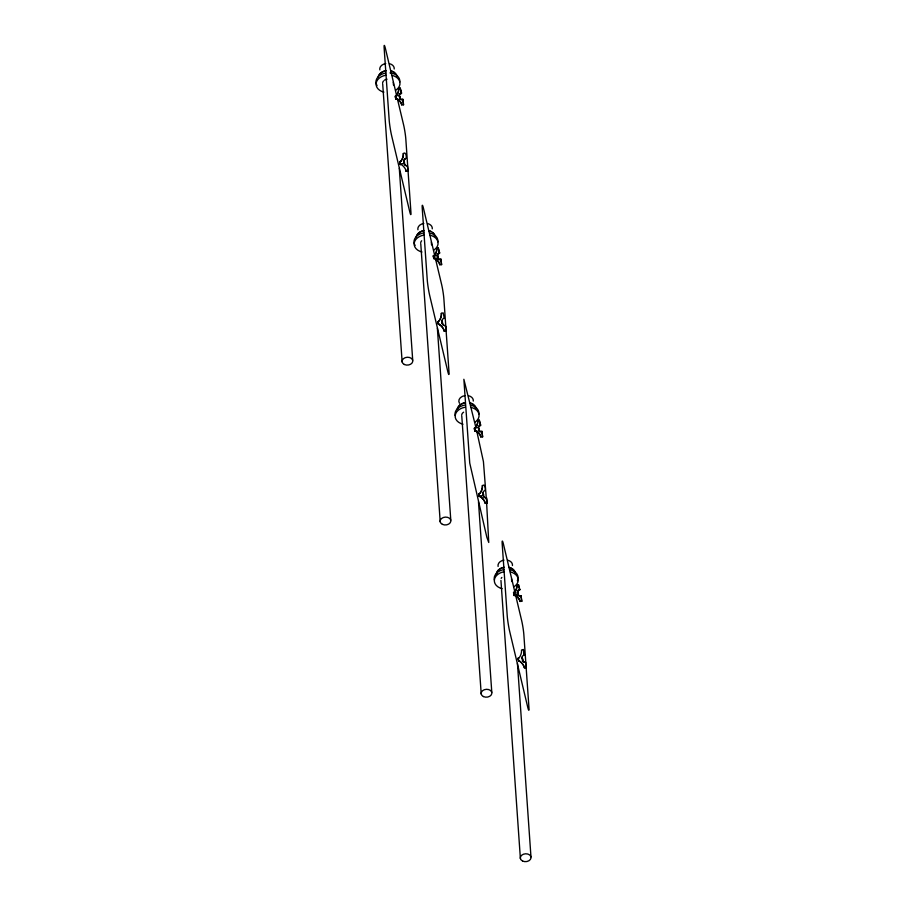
<?xml version="1.0" encoding="UTF-8"?>
<svg xmlns="http://www.w3.org/2000/svg" width="907" height="907" viewBox="0 0 907 907"><rect width="100%" height="100%" fill="white"/><g stroke="black" fill="none" stroke-linecap="round" stroke-linejoin="round"><path stroke-width="1.36" d="M395.633 97.026L395.826 99.067L395.531 97.605M399.273 95.62A2.778 2.449 -0.2 0 1 399.273 94.974L399.692 96.573M437.548 256.579C438.727 262.758 437.31 251.126 437.344 256.137A2.778 2.449 -0.2 0 1 439.022 253.552L439.6 252.758L438.342 247.974L436.63 248.416L436.675 250.559A12.63 11.133 -0.2 0 1 434.453 255.797L433.455 256.522L433.716 258.416L433.376 255.627L433.909 258.098L435.133 258.472M476.572 430.95A12.63 11.133 -0.2 0 0 476.141 430.678L474.917 430.303C474.883 433.104 473.953 424.918 474.678 429.294M478.352 427.685A2.778 2.449 -0.2 0 1 478.352 427.05L478.783 428.637M513.816 594.346L513.555 592.305L513.816 593.167M517.908 592.917L518.033 594.13L517.591 591.239L517.886 593.938A2.778 2.449 -0.2 0 0 520.482 595.842L521.072 595.786L521.786 601.318L520.006 601.432L519.462 600.026A12.63 11.133 -0.2 0 0 515.312 595.797L513.952 594.55L514.076 595.604L513.736 594.346L513.623 592.543L514.632 591.817A12.63 11.133 -0.2 0 0 516.854 586.58M400.452 164.7L399.896 161.469L400.066 162.92M399.942 161.865L401.064 161.038A12.63 12.585 75 0 0 403.388 155.142L403.377 153.453C406.211 150.868 407.096 158.725 405.554 158.612A2.778 2.766 75 0 0 403.83 161.503L403.966 161.593M438.138 322.779L438.013 321.724L439.135 320.897A12.63 12.585 75 0 0 440.235 319.071M479.021 493.93L480.143 493.102A12.63 12.585 75 0 0 482.467 487.206L482.456 485.517C485.302 482.932 486.175 490.8 484.644 490.676A2.778 2.766 75 0 0 482.909 493.567L483.012 492.467L483.408 494.508M518.509 659.854L518.679 661.305L518.192 658.403L519.314 657.575A12.63 12.585 75 0 0 521.525 651.714L521.514 650.024L523.339 649.525L524.495 654.979L523.339 649.525M519.314 657.575L518.192 658.403M395.599 97.23C394.874 93.092 396.155 101.822 395.384 96.006L396.382 95.28A12.63 11.133 -0.2 0 0 398.604 90.042M399.295 94.952L399.273 96.267A2.778 2.449 -0.2 0 1 400.951 93.693L401.529 92.899L400.27 88.115L398.558 88.557L398.604 90.7A12.63 11.133 -0.2 0 1 396.382 95.938L395.565 97.026M433.671 257.089L433.444 255.865L434.453 255.139A12.63 11.133 -0.2 0 0 436.675 249.913M474.542 429.249L474.463 428.07L475.461 427.344A12.63 11.133 -0.2 0 0 477.683 422.118M478.386 427.787L478.352 428.342A2.778 2.449 -0.2 0 1 480.041 425.757L480.608 424.964L479.35 420.179L477.638 420.621L477.683 422.764A12.63 11.133 -0.2 0 1 475.461 428.002L474.644 429.09M518.577 589.89A2.778 2.449 -0.2 0 0 517.523 592.158L517.523 592.815A2.778 2.449 -0.2 0 1 519.201 590.23L519.779 589.437L518.521 584.652L516.809 585.094L516.854 587.237A12.63 11.133 -0.2 0 1 514.632 592.475L513.657 593.541L516.253 593.121M439.135 320.897L439.022 320.919A12.63 12.585 75 0 0 441.346 315.035L441.335 313.346L443.16 312.847L444.317 318.3L443.625 318.47A2.778 2.766 75 0 0 441.902 321.361C442.072 317.563 443.183 327.971 442.299 322.552M403.264 153.487L403.275 155.176A12.63 12.585 75 0 1 400.951 161.061L401.064 161.038M404.25 163.373L404.148 163.532A2.778 2.766 75 0 0 406.699 165.743L407.402 165.664L408.014 171.208L406.121 171.332L405.712 169.688A12.63 12.585 75 0 0 401.665 164.813L400.35 164.405L400.259 163.317M400.35 164.405L400.282 163.509L400.44 164.258M406.121 171.332L405.61 169.722M441.335 313.346L441.46 315.001A12.63 12.585 75 0 1 440.462 318.595M438.013 321.724L438.523 324.23L439.634 324.706A12.63 12.585 75 0 1 443.682 329.581L444.192 331.191C447.57 332.903 446.482 325.182 444.77 325.602A2.778 2.766 75 0 1 442.219 323.391L442.208 323.266M439.634 324.706L439.736 324.672A12.63 12.585 75 0 1 443.784 329.547L444.192 331.191M482.343 485.551L482.354 487.24A12.63 12.585 75 0 1 480.03 493.125L480.143 493.102M483.329 494.1L483.669 496.594L483.227 495.596A2.778 2.766 75 0 0 485.778 497.807L486.481 497.739L487.093 503.272L485.2 503.396L484.803 501.752A12.63 12.585 75 0 0 480.744 496.877L479.429 496.469L479.44 495.573M479.429 496.469L479.384 495.755M480.744 496.877L480.642 496.911A12.63 12.585 75 0 1 484.689 501.786L485.313 503.362M486.481 497.739L487.093 503.272M518.6 660.942L519.915 661.35A12.63 12.585 75 0 1 523.963 666.226L524.484 667.835L523.861 666.26A12.63 12.585 75 0 0 519.813 661.384L519.915 661.35M525.538 662.235L526.151 667.779L524.371 667.869M400.27 88.115L398.558 89.215L398.558 88.557M438.342 247.974L436.63 249.074L436.63 248.416M479.35 420.179L477.638 421.279L477.638 420.621M518.521 584.652L516.809 585.752L516.809 585.094M524.495 654.979L523.804 655.149A2.778 2.766 75 0 0 522.081 658.04L522.171 656.94L522.511 659.434M401.529 92.899L400.951 93.036A2.778 2.449 -0.2 0 0 400.327 93.353M439.6 252.758L439.022 252.894A2.778 2.449 -0.2 0 0 438.398 253.212M480.608 424.964L480.03 425.1A2.778 2.449 -0.2 0 0 479.406 425.417M519.201 589.573L519.779 589.437M400.248 164.031L402.844 163.611M437.888 253.665A2.778 2.449 -0.2 0 0 437.344 255.479L433.444 255.865M436.392 258.007L433.795 258.427L435.133 259.119A12.63 11.133 -0.2 0 1 439.283 263.347L439.827 264.753L441.607 264.64L440.893 259.107L440.303 259.164A2.778 2.449 -0.2 0 1 437.707 257.259L437.707 257.917A2.778 2.449 -0.2 0 0 440.303 259.821L440.893 259.107M479.327 496.095L481.923 495.675M513.974 594.448L513.974 595.105L517.874 594.482L517.874 593.824L518.226 595.366L517.999 592.827M395.86 98.863C395.69 96.89 395.418 99.725 397.062 99.26A12.63 11.133 -0.2 0 1 401.211 103.477L401.756 104.895L403.536 104.77L402.821 99.248L402.232 99.294A2.778 2.449 -0.2 0 1 399.636 97.4L399.658 96.369M402.821 99.248L402.232 99.951A2.778 2.449 -0.2 0 1 399.636 98.058L399.624 97.287M474.724 429.102L474.917 430.961L476.141 431.324A12.63 11.133 -0.2 0 1 480.291 435.553L480.835 436.959L482.626 436.845L481.912 431.313L481.311 431.369A2.778 2.449 -0.2 0 1 478.715 429.465L478.737 429.226M481.912 431.313L481.311 432.027A2.778 2.449 -0.2 0 1 478.715 430.122L478.828 428.353M521.072 595.786L520.482 596.489A2.778 2.449 -0.2 0 1 517.886 594.595L517.874 594.482M525.652 662.212L524.949 662.28A2.778 2.766 75 0 1 522.398 660.069L522.5 659.922A2.778 2.766 75 0 0 525.062 662.257M395.837 98.239L397.062 98.602A12.63 11.133 -0.2 0 1 398.706 99.804M514.088 594.777L515.312 595.797M439.736 324.672L438.206 323.209M437.344 255.479L437.854 257.452L437.798 256.647M518.362 659.06L518.146 658.006L518.316 659.457M400.27 88.773L401.529 93.546M438.342 248.631L439.6 253.416M479.361 420.837L480.619 425.621M518.521 585.31L519.779 590.094M476.062 428.161L463.862 379.273L469.735 463.046L486.855 537.318L488.748 542.477L486.617 502.818M476.708 430.87L483.431 461.629L486.424 499.995M396.767 96.176L385.418 48.524A10.351 0.85 80.9 0 0 384.149 48.162L389.16 119.781A11.508 0.941 80.9 0 0 391.665 135.846L409.726 211.671A9.705 0.794 80.9 0 0 410.916 212.023L405.826 139.134A10.283 0.839 80.9 0 0 403.581 124.769L397.413 98.897M434.838 256.035L423.49 208.395A10.351 0.85 80.9 0 0 422.22 208.02L427.231 279.651A11.508 0.941 80.9 0 0 429.737 295.705L447.797 371.541A9.705 0.794 80.9 0 0 448.988 371.881L443.886 298.993A10.283 0.839 80.9 0 0 441.652 284.628L435.485 258.767M514.802 591.829L503.453 544.177A10.351 0.85 80.9 0 0 502.183 543.803L507.194 615.434A11.508 0.941 80.9 0 0 509.7 631.487L527.761 707.324A9.705 0.794 80.9 0 0 528.951 707.664L523.861 634.775A10.283 0.839 80.9 0 0 521.616 620.411L515.777 595.91M442.333 322.756L442.208 321.928M404.25 162.036L404.193 162.478M404.261 162.886L403.921 160.403L404.59 164.53L404.352 162.659M479.247 495.607C480.018 499.417 478.318 490.063 479.338 495.381M478.737 428.444L478.635 428.603M522.534 658.777L522.387 658.607M518.385 659.888L518.532 660.047M483.306 494.757L483.465 494.927M437.764 256.432L437.605 255.808L437.627 256.398M433.603 257.475L433.761 257.713M522.262 658.516L522.84 661.067L522.67 658.958M483.408 493.952L483.578 495.018M483.272 494.553L483.363 495.596A2.778 2.766 75 0 0 485.891 497.784M479.372 495.143L479.123 494.791M479.179 495.641L479.043 494.791M438.16 322.994C438.977 327.79 437.673 318.164 438.104 323.017M404.329 161.888L404.499 162.954M400.1 163.577L399.964 162.727M474.497 429.442L474.769 429.918M399.749 96.278L399.987 98.829L399.59 96.743M399.568 97.253L399.341 95.689M483.17 494.576L483.023 493.533M400.361 163.509L400.032 162.716M521.083 596.443L521.786 601.318M481.912 431.97L482.626 436.845M478.919 428.886L479.066 430.893L478.374 427.016M440.904 259.765L441.607 264.64M402.833 99.906L403.536 104.77M522.194 658.006L522.409 658.811M442.015 321.327L442.231 322.132M474.905 430.349L474.939 430.938M511.525 578.734L511.718 581.557M517.443 663.448L530.969 856.877M500.947 580.423L520.391 858.555M478.477 501.798L491.798 692.404M461.776 415.95L481.22 694.082M431.347 242.056L431.539 244.879M437.367 328.187L450.79 520.199M420.769 243.745L440.212 521.876M393.275 82.197L393.468 85.02M399.295 168.317L412.719 360.328M382.697 83.886L402.141 362.018M520.006 601.432L519.462 599.368A12.63 11.133 -0.2 0 0 518.657 598.144M514.632 591.817L514.632 592.475M480.835 436.959L480.291 434.895A12.63 11.133 -0.2 0 0 479.78 434.068M476.141 430.678L476.141 431.324M475.461 427.344L475.461 428.002M439.827 264.753L439.283 262.69A12.63 11.133 -0.2 0 0 438.761 261.862M434.453 255.139L434.453 255.797M433.795 257.769L433.909 258.756M401.756 104.895L401.211 102.831A12.63 11.133 -0.2 0 0 400.69 102.003M397.062 98.602L397.062 99.26M396.382 95.28L396.382 95.938M382.641 82.854A5.374 3.934 -4 0 1 383.593 80.916M384.545 80.133A5.374 3.934 -4 0 1 387.062 79.192M377.029 85.609A11.972 8.753 -4 0 1 385.838 73.014M389.987 72.889A11.972 8.753 -4 0 1 399.794 81.981M392.153 75.406A11.972 8.753 -4 0 1 395.69 90.246M383.91 92.129A11.972 8.753 -4 0 1 376.122 83.365A11.972 8.753 -4 0 1 385.997 75.202M379.84 69.907A7.256 5.306 -4 0 1 385.747 63.569M389.488 63.694A7.256 5.306 -4 0 1 394.205 69.011M378.06 77.265A9.592 7.018 -4 0 1 385.963 70.723M390.906 70.882A9.592 7.018 -4 0 1 397.039 76.075M379.171 75.168A8.957 6.553 -4 0 1 386.042 70.746M390.656 70.905A8.957 6.553 -4 0 1 394.443 72.73M403.932 161.469A2.778 2.766 75 0 1 405.667 158.578M406.812 165.709A2.778 2.766 75 0 1 404.261 163.498M399.454 94.362A2.778 2.449 -0.2 0 1 399.817 93.806M399.08 100.133A12.63 11.133 -0.2 0 1 399.443 100.484M400.1 101.221A12.63 11.133 -0.2 0 1 400.406 101.607M510.256 569.755A11.972 8.753 -4 0 1 517.353 580.775M494.349 579.992A11.972 8.753 -4 0 1 504.088 569.551M501.197 578.383A5.374 3.934 -4 0 1 501.843 577.453M510.403 571.943A11.972 8.753 -4 0 1 513.94 586.795M502.161 588.666A11.972 8.753 -4 0 1 494.372 579.902A11.972 8.753 -4 0 1 504.247 571.739M498.09 566.444A7.256 5.306 -4 0 1 503.997 560.107M507.739 560.231A7.256 5.306 -4 0 1 512.455 565.549M496.31 573.802A9.592 7.018 -4 0 1 504.213 567.26A8.957 6.553 -4 0 0 496.911 573.394M509.156 567.431A9.592 7.018 -4 0 1 515.289 572.623M508.906 567.442A8.957 6.553 -4 0 1 513.94 570.684M515.743 595.423A12.63 11.133 -0.2 0 1 516.571 596.012M516.956 596.341A12.63 11.133 -0.2 0 1 517.33 596.67M518.033 597.384A12.63 11.133 -0.2 0 1 518.351 597.758M420.712 242.725A5.374 3.934 -4 0 1 421.664 240.774M415.1 245.48A11.972 8.753 -4 0 1 423.909 232.872M430.077 233.076A11.972 8.753 -4 0 1 437.854 241.852M430.224 235.264A11.972 8.753 -4 0 1 433.761 250.117M421.982 251.987A11.972 8.753 -4 0 1 414.193 243.223A11.972 8.753 -4 0 1 424.068 235.06M417.912 229.766A7.256 5.306 -4 0 1 423.818 223.428M427.56 223.553A7.256 5.306 -4 0 1 432.276 228.87M416.132 237.124A9.592 7.018 -4 0 1 424.034 230.582M428.977 230.752A9.592 7.018 -4 0 1 435.111 235.945M417.243 235.026A8.957 6.553 -4 0 1 424.113 230.605M428.728 230.763A8.957 6.553 -4 0 1 430.802 231.489M432.514 232.6A8.957 6.553 -4 0 1 434.464 235.616M444.883 325.579A2.778 2.766 75 0 1 442.333 323.368M435.984 259.039A12.63 11.133 -0.2 0 1 436.777 259.663M437.151 259.992A12.63 11.133 -0.2 0 1 437.514 260.343M437.854 260.706A12.63 11.133 -0.2 0 1 438.478 261.465M461.72 414.93A5.374 3.934 -4 0 1 463.624 412.197M455.178 415.531A11.972 8.753 -4 0 1 464.917 405.078M471.084 405.282A11.972 8.753 -4 0 1 478.873 414.057M471.243 407.47A11.972 8.753 -4 0 1 474.769 422.322M462.989 424.193A11.972 8.753 -4 0 1 455.201 415.429A11.972 8.753 -4 0 1 465.076 407.266M459.486 403.275A7.256 5.306 -4 0 1 464.826 395.633M468.568 395.758A7.256 5.306 -4 0 1 473.284 401.075M457.139 409.329A9.592 7.018 -4 0 1 465.042 402.787M469.985 402.957A9.592 7.018 -4 0 1 476.118 408.15M457.74 408.921A8.957 6.553 -4 0 1 458.25 407.232M459.339 405.69A8.957 6.553 -4 0 1 465.121 402.81M469.735 402.969A8.957 6.553 -4 0 1 473.522 404.805M474.78 406.211A8.957 6.553 -4 0 1 475.472 407.821M478.533 426.426A2.778 2.449 -0.2 0 1 478.896 425.871M476.991 431.244A12.63 11.133 -0.2 0 1 477.399 431.551M478.159 432.197A12.63 11.133 -0.2 0 1 478.522 432.548M478.862 432.911A12.63 11.133 -0.2 0 1 479.486 433.671M404.341 364.489A5.374 3.934 -4 0 0 412.776 361.36A5.374 3.934 -4 0 0 405.18 357.675A5.374 3.934 -4 0 0 404.341 364.489M522.591 861.038A5.374 3.934 -4 0 0 531.026 857.897A5.374 3.934 -4 0 0 523.43 854.213A5.374 3.934 -4 0 0 522.591 861.038M442.412 524.359A5.374 3.934 -4 0 0 450.847 521.219A5.374 3.934 -4 0 0 443.251 517.534A5.374 3.934 -4 0 0 442.412 524.359M483.42 696.565A5.374 3.934 -4 0 0 491.855 693.424A5.374 3.934 -4 0 0 484.259 689.739A5.374 3.934 -4 0 0 483.42 696.565"/></g></svg>
